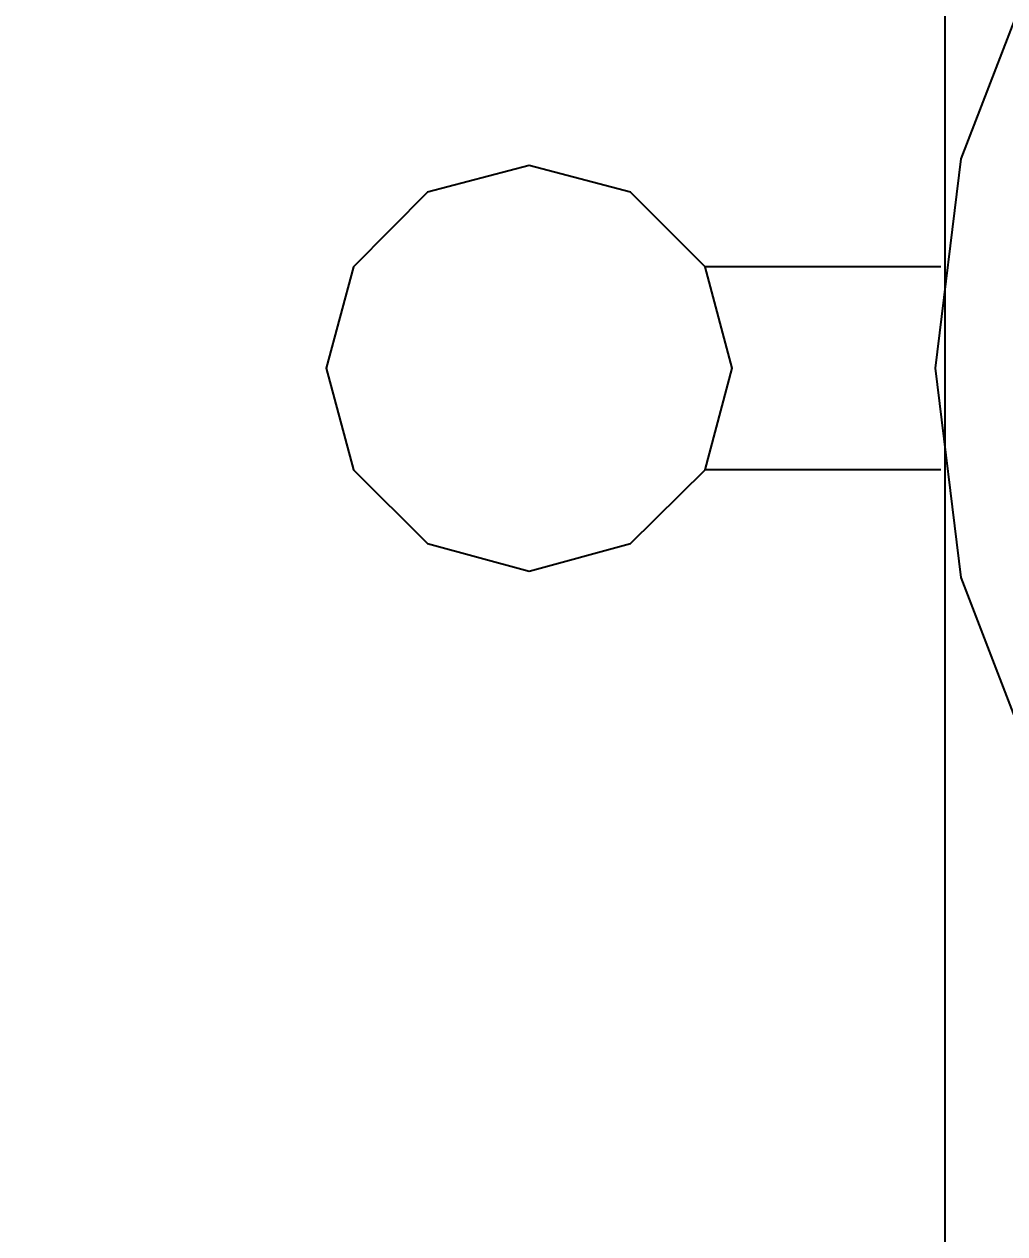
# Model space of a CAD drawing. Header units: millimetres. Extents: x -1932176 to 78768, y -1967 to 1266654.
# Drawn here: x -250867 to -250821.8, y 460601.9 to 460657.7 of the extents above; entities that cross this region are included whole.
import ezdxf

# ---------------------------------------------------------------- set-up
doc = ezdxf.new("R2010")
doc.units = ezdxf.units.MM
doc.styles.get("Standard").update_dxf_attribs({"font": 'arial.ttf'})
doc.dimstyles.new('ISO-25', dxfattribs={"dimtxt": 150, "dimasz": 2.5, "dimexe": 1.25, "dimexo": 0.625, "dimtad": 1, "dimtxsty": 'Standard', "dimcen": 2.5, "dimadec": 0, "dimazin": 0, "dimtfac": 1, "dimtmove": 0, "dimatfit": 3, "dimfxl": 1, "dimarcsym": 0})

# ---------------------------------------------------------------- blocks, each defined once
blk = doc.blocks.new('LLAVE-10')
at = {"color": 253, "lineweight": 13}
for points in [[(-0.077307, 0.006724), (-0.082903, 0.007895), (-0.087989, 0.010491), (-0.092245, 0.0143), (-0.095373, 0.019087), (-0.09716, 0.024535), (-0.097458, 0.030238), (-0.117631, 0.030238), (-0.117631, 0.0336), (-0.120142, 0.040111), (-0.120993, 0.047048), (-0.120142, 0.053985), (-0.117631, 0.060497), (-0.097458, 0.060497), (-0.102225, 0.062986), (-0.107545, 0.063859), (-0.112864, 0.062986), (-0.117631, 0.060497)], [(-0.120802, 0.05041), (-0.128611, 0.05041)], [(-0.120802, 0.043686), (-0.128611, 0.043686)]]:
    blk.add_lwpolyline(points, dxfattribs=at)
blk.add_lwpolyline([(-0.128611, 0.05041), (-0.127717, 0.047048), (-0.128611, 0.043686), (-0.131079, 0.041218), (-0.134441, 0.040324), (-0.137804, 0.041218), (-0.140251, 0.043686), (-0.141166, 0.047048), (-0.140251, 0.05041), (-0.137804, 0.052857), (-0.134441, 0.053772), (-0.131079, 0.052857)], close=True, dxfattribs=at)
blk = doc.blocks.new('*D584')
at = {"color": 0, "lineweight": -2, "ltscale": 30, "transparency": 16777216}
for p, q in [((-251049.384, 460809.851), (-250819.296, 460809.851)), ((-250820.546, 460807.351), (-250820.546, 459312.351)), ((-251049.384, 459309.851), (-250819.296, 459309.851))]:
    blk.add_line(p, q, dxfattribs=at)
at = {"color": 0, "ltscale": 30, "transparency": 16777216}
for points in [[(-250820.963, 460807.351), (-250820.129, 460807.351), (-250820.546, 460809.851)], [(-250820.963, 459312.351), (-250820.129, 459312.351), (-250820.546, 459309.851)]]:
    blk.add_solid(points, dxfattribs=at)
at = {"layer": 'Defpoints', "color": 0, "ltscale": 30, "transparency": 16777216}
for p in [(-251050.009, 460809.851), (-251050.009, 459309.851), (-250820.546, 459309.851)]:
    blk.add_point(p, dxfattribs=at)
at = {"color": 0, "ltscale": 30, "transparency": 16777216, "insert": (-250872.228, 460059.851), "char_height": 100, "attachment_point": 5, "rotation": 90}
blk.add_mtext('1500', dxfattribs=at)

msp = doc.modelspace()

# ---------------------------------------------------------------- linework, layer by layer
at = {"ltscale": 30}
msp.add_line((-250824.52761, 461261.66462), (-250824.52761, 458890.13203), dxfattribs=at)
for points in [[(-250764.17801, 460697.92942), (-250771.96735, 460696.30048), (-250779.04586, 460692.68717), (-250784.96931, 460687.38569), (-250789.32304, 460680.72181), (-250791.81089, 460673.1398), (-250792.22553, 460665.20238), (-250820.30267, 460665.20238), (-250820.30267, 460660.52286), (-250823.7975, 460651.45999), (-250824.98219, 460641.80477), (-250823.7975, 460632.14955), (-250820.30267, 460623.08668), (-250792.22553, 460623.08668), (-250798.85979, 460619.62146), (-250806.2641, 460618.40715), (-250813.66841, 460619.62146), (-250820.30267, 460623.08668)], [(-250764.17801, 460697.92942), (-250771.96735, 460696.30048), (-250779.04586, 460692.68717), (-250784.96931, 460687.38569), (-250789.32304, 460680.72181), (-250791.81089, 460673.1398), (-250792.22553, 460665.20238), (-250820.30267, 460665.20238), (-250820.30267, 460660.52286), (-250823.7975, 460651.45999), (-250824.98219, 460641.80477), (-250823.7975, 460632.14955), (-250820.30267, 460623.08668), (-250792.22553, 460623.08668), (-250798.85979, 460619.62146), (-250806.2641, 460618.40715), (-250813.66841, 460619.62146), (-250820.30267, 460623.08668)], [(-250764.17801, 460697.92942), (-250771.96735, 460696.30048), (-250779.04586, 460692.68717), (-250784.96931, 460687.38569), (-250789.32304, 460680.72181), (-250791.81089, 460673.1398), (-250792.22553, 460665.20238), (-250820.30267, 460665.20238), (-250820.30267, 460660.52286), (-250823.7975, 460651.45999), (-250824.98219, 460641.80477), (-250823.7975, 460632.14955), (-250820.30267, 460623.08668), (-250792.22553, 460623.08668), (-250798.85979, 460619.62146), (-250806.2641, 460618.40715), (-250813.66841, 460619.62146), (-250820.30267, 460623.08668)], [(-250764.17801, 460697.92942), (-250771.96735, 460696.30048), (-250779.04586, 460692.68717), (-250784.96931, 460687.38569), (-250789.32304, 460680.72181), (-250791.81089, 460673.1398), (-250792.22553, 460665.20238), (-250820.30267, 460665.20238), (-250820.30267, 460660.52286), (-250823.7975, 460651.45999), (-250824.98219, 460641.80477), (-250823.7975, 460632.14955), (-250820.30267, 460623.08668), (-250792.22553, 460623.08668), (-250798.85979, 460619.62146), (-250806.2641, 460618.40715), (-250813.66841, 460619.62146), (-250820.30267, 460623.08668)], [(-250764.17801, 460697.92942), (-250771.96735, 460696.30048), (-250779.04586, 460692.68717), (-250784.96931, 460687.38569), (-250789.32304, 460680.72181), (-250791.81089, 460673.1398), (-250792.22553, 460665.20238), (-250820.30267, 460665.20238), (-250820.30267, 460660.52286), (-250823.7975, 460651.45999), (-250824.98219, 460641.80477), (-250823.7975, 460632.14955), (-250820.30267, 460623.08668), (-250792.22553, 460623.08668), (-250798.85979, 460619.62146), (-250806.2641, 460618.40715), (-250813.66841, 460619.62146), (-250820.30267, 460623.08668)], [(-250764.17801, 460697.92942), (-250771.96735, 460696.30048), (-250779.04586, 460692.68717), (-250784.96931, 460687.38569), (-250789.32304, 460680.72181), (-250791.81089, 460673.1398), (-250792.22553, 460665.20238), (-250820.30267, 460665.20238), (-250820.30267, 460660.52286), (-250823.7975, 460651.45999), (-250824.98219, 460641.80477), (-250823.7975, 460632.14955), (-250820.30267, 460623.08668), (-250792.22553, 460623.08668), (-250798.85979, 460619.62146), (-250806.2641, 460618.40715), (-250813.66841, 460619.62146), (-250820.30267, 460623.08668)], [(-250764.17801, 460697.92942), (-250771.96735, 460696.30048), (-250779.04586, 460692.68717), (-250784.96931, 460687.38569), (-250789.32304, 460680.72181), (-250791.81089, 460673.1398), (-250792.22553, 460665.20238), (-250820.30267, 460665.20238), (-250820.30267, 460660.52286), (-250823.7975, 460651.45999), (-250824.98219, 460641.80477), (-250823.7975, 460632.14955), (-250820.30267, 460623.08668), (-250792.22553, 460623.08668), (-250798.85979, 460619.62146), (-250806.2641, 460618.40715), (-250813.66841, 460619.62146), (-250820.30267, 460623.08668)], [(-250764.17801, 460697.92942), (-250771.96735, 460696.30048), (-250779.04586, 460692.68717), (-250784.96931, 460687.38569), (-250789.32304, 460680.72181), (-250791.81089, 460673.1398), (-250792.22553, 460665.20238), (-250820.30267, 460665.20238), (-250820.30267, 460660.52286), (-250823.7975, 460651.45999), (-250824.98219, 460641.80477), (-250823.7975, 460632.14955), (-250820.30267, 460623.08668), (-250792.22553, 460623.08668), (-250798.85979, 460619.62146), (-250806.2641, 460618.40715), (-250813.66841, 460619.62146), (-250820.30267, 460623.08668)], [(-250764.17801, 460697.92942), (-250771.96735, 460696.30048), (-250779.04586, 460692.68717), (-250784.96931, 460687.38569), (-250789.32304, 460680.72181), (-250791.81089, 460673.1398), (-250792.22553, 460665.20238), (-250820.30267, 460665.20238), (-250820.30267, 460660.52286), (-250823.7975, 460651.45999), (-250824.98219, 460641.80477), (-250823.7975, 460632.14955), (-250820.30267, 460623.08668), (-250792.22553, 460623.08668), (-250798.85979, 460619.62146), (-250806.2641, 460618.40715), (-250813.66841, 460619.62146), (-250820.30267, 460623.08668)], [(-250764.17801, 460697.92942), (-250771.96735, 460696.30048), (-250779.04586, 460692.68717), (-250784.96931, 460687.38569), (-250789.32304, 460680.72181), (-250791.81089, 460673.1398), (-250792.22553, 460665.20238), (-250820.30267, 460665.20238), (-250820.30267, 460660.52286), (-250823.7975, 460651.45999), (-250824.98219, 460641.80477), (-250823.7975, 460632.14955), (-250820.30267, 460623.08668), (-250792.22553, 460623.08668), (-250798.85979, 460619.62146), (-250806.2641, 460618.40715), (-250813.66841, 460619.62146), (-250820.30267, 460623.08668)], [(-250764.17801, 460697.92942), (-250771.96735, 460696.30048), (-250779.04586, 460692.68717), (-250784.96931, 460687.38569), (-250789.32304, 460680.72181), (-250791.81089, 460673.1398), (-250792.22553, 460665.20238), (-250820.30267, 460665.20238), (-250820.30267, 460660.52286), (-250823.7975, 460651.45999), (-250824.98219, 460641.80477), (-250823.7975, 460632.14955), (-250820.30267, 460623.08668), (-250792.22553, 460623.08668), (-250798.85979, 460619.62146), (-250806.2641, 460618.40715), (-250813.66841, 460619.62146), (-250820.30267, 460623.08668)], [(-250764.17801, 460697.92942), (-250771.96735, 460696.30048), (-250779.04586, 460692.68717), (-250784.96931, 460687.38569), (-250789.32304, 460680.72181), (-250791.81089, 460673.1398), (-250792.22553, 460665.20238), (-250820.30267, 460665.20238), (-250820.30267, 460660.52286), (-250823.7975, 460651.45999), (-250824.98219, 460641.80477), (-250823.7975, 460632.14955), (-250820.30267, 460623.08668), (-250792.22553, 460623.08668), (-250798.85979, 460619.62146), (-250806.2641, 460618.40715), (-250813.66841, 460619.62146), (-250820.30267, 460623.08668)], [(-250764.17801, 460697.92942), (-250771.96735, 460696.30048), (-250779.04586, 460692.68717), (-250784.96931, 460687.38569), (-250789.32304, 460680.72181), (-250791.81089, 460673.1398), (-250792.22553, 460665.20238), (-250820.30267, 460665.20238), (-250820.30267, 460660.52286), (-250823.7975, 460651.45999), (-250824.98219, 460641.80477), (-250823.7975, 460632.14955), (-250820.30267, 460623.08668), (-250792.22553, 460623.08668), (-250798.85979, 460619.62146), (-250806.2641, 460618.40715), (-250813.66841, 460619.62146), (-250820.30267, 460623.08668)], [(-250764.17801, 460697.92942), (-250771.96735, 460696.30048), (-250779.04586, 460692.68717), (-250784.96931, 460687.38569), (-250789.32304, 460680.72181), (-250791.81089, 460673.1398), (-250792.22553, 460665.20238), (-250820.30267, 460665.20238), (-250820.30267, 460660.52286), (-250823.7975, 460651.45999), (-250824.98219, 460641.80477), (-250823.7975, 460632.14955), (-250820.30267, 460623.08668), (-250792.22553, 460623.08668), (-250798.85979, 460619.62146), (-250806.2641, 460618.40715), (-250813.66841, 460619.62146), (-250820.30267, 460623.08668)], [(-250764.17801, 460697.92942), (-250771.96735, 460696.30048), (-250779.04586, 460692.68717), (-250784.96931, 460687.38569), (-250789.32304, 460680.72181), (-250791.81089, 460673.1398), (-250792.22553, 460665.20238), (-250820.30267, 460665.20238), (-250820.30267, 460660.52286), (-250823.7975, 460651.45999), (-250824.98219, 460641.80477), (-250823.7975, 460632.14955), (-250820.30267, 460623.08668), (-250792.22553, 460623.08668), (-250798.85979, 460619.62146), (-250806.2641, 460618.40715), (-250813.66841, 460619.62146), (-250820.30267, 460623.08668)], [(-250764.17801, 460697.92942), (-250771.96735, 460696.30048), (-250779.04586, 460692.68717), (-250784.96931, 460687.38569), (-250789.32304, 460680.72181), (-250791.81089, 460673.1398), (-250792.22553, 460665.20238), (-250820.30267, 460665.20238), (-250820.30267, 460660.52286), (-250823.7975, 460651.45999), (-250824.98219, 460641.80477), (-250823.7975, 460632.14955), (-250820.30267, 460623.08668), (-250792.22553, 460623.08668), (-250798.85979, 460619.62146), (-250806.2641, 460618.40715), (-250813.66841, 460619.62146), (-250820.30267, 460623.08668)], [(-250764.17801, 460697.92942), (-250771.96735, 460696.30048), (-250779.04586, 460692.68717), (-250784.96931, 460687.38569), (-250789.32304, 460680.72181), (-250791.81089, 460673.1398), (-250792.22553, 460665.20238), (-250820.30267, 460665.20238), (-250820.30267, 460660.52286), (-250823.7975, 460651.45999), (-250824.98219, 460641.80477), (-250823.7975, 460632.14955), (-250820.30267, 460623.08668), (-250792.22553, 460623.08668), (-250798.85979, 460619.62146), (-250806.2641, 460618.40715), (-250813.66841, 460619.62146), (-250820.30267, 460623.08668)], [(-250764.17801, 460697.92942), (-250771.96735, 460696.30048), (-250779.04586, 460692.68717), (-250784.96931, 460687.38569), (-250789.32304, 460680.72181), (-250791.81089, 460673.1398), (-250792.22553, 460665.20238), (-250820.30267, 460665.20238), (-250820.30267, 460660.52286), (-250823.7975, 460651.45999), (-250824.98219, 460641.80477), (-250823.7975, 460632.14955), (-250820.30267, 460623.08668), (-250792.22553, 460623.08668), (-250798.85979, 460619.62146), (-250806.2641, 460618.40715), (-250813.66841, 460619.62146), (-250820.30267, 460623.08668)], [(-250764.17801, 460697.92942), (-250771.96735, 460696.30048), (-250779.04586, 460692.68717), (-250784.96931, 460687.38569), (-250789.32304, 460680.72181), (-250791.81089, 460673.1398), (-250792.22553, 460665.20238), (-250820.30267, 460665.20238), (-250820.30267, 460660.52286), (-250823.7975, 460651.45999), (-250824.98219, 460641.80477), (-250823.7975, 460632.14955), (-250820.30267, 460623.08668), (-250792.22553, 460623.08668), (-250798.85979, 460619.62146), (-250806.2641, 460618.40715), (-250813.66841, 460619.62146), (-250820.30267, 460623.08668)], [(-250764.17801, 460697.92942), (-250771.96735, 460696.30048), (-250779.04586, 460692.68717), (-250784.96931, 460687.38569), (-250789.32304, 460680.72181), (-250791.81089, 460673.1398), (-250792.22553, 460665.20238), (-250820.30267, 460665.20238), (-250820.30267, 460660.52286), (-250823.7975, 460651.45999), (-250824.98219, 460641.80477), (-250823.7975, 460632.14955), (-250820.30267, 460623.08668), (-250792.22553, 460623.08668), (-250798.85979, 460619.62146), (-250806.2641, 460618.40715), (-250813.66841, 460619.62146), (-250820.30267, 460623.08668)], [(-250764.17801, 460697.92942), (-250771.96735, 460696.30048), (-250779.04586, 460692.68717), (-250784.96931, 460687.38569), (-250789.32304, 460680.72181), (-250791.81089, 460673.1398), (-250792.22553, 460665.20238), (-250820.30267, 460665.20238), (-250820.30267, 460660.52286), (-250823.7975, 460651.45999), (-250824.98219, 460641.80477), (-250823.7975, 460632.14955), (-250820.30267, 460623.08668), (-250792.22553, 460623.08668), (-250798.85979, 460619.62146), (-250806.2641, 460618.40715), (-250813.66841, 460619.62146), (-250820.30267, 460623.08668)], [(-250764.17801, 460697.92942), (-250771.96735, 460696.30048), (-250779.04586, 460692.68717), (-250784.96931, 460687.38569), (-250789.32304, 460680.72181), (-250791.81089, 460673.1398), (-250792.22553, 460665.20238), (-250820.30267, 460665.20238), (-250820.30267, 460660.52286), (-250823.7975, 460651.45999), (-250824.98219, 460641.80477), (-250823.7975, 460632.14955), (-250820.30267, 460623.08668), (-250792.22553, 460623.08668), (-250798.85979, 460619.62146), (-250806.2641, 460618.40715), (-250813.66841, 460619.62146), (-250820.30267, 460623.08668)], [(-250764.17801, 460697.92942), (-250771.96735, 460696.30048), (-250779.04586, 460692.68717), (-250784.96931, 460687.38569), (-250789.32304, 460680.72181), (-250791.81089, 460673.1398), (-250792.22553, 460665.20238), (-250820.30267, 460665.20238), (-250820.30267, 460660.52286), (-250823.7975, 460651.45999), (-250824.98219, 460641.80477), (-250823.7975, 460632.14955), (-250820.30267, 460623.08668), (-250792.22553, 460623.08668), (-250798.85979, 460619.62146), (-250806.2641, 460618.40715), (-250813.66841, 460619.62146), (-250820.30267, 460623.08668)], [(-250764.17801, 460697.92942), (-250771.96735, 460696.30048), (-250779.04586, 460692.68717), (-250784.96931, 460687.38569), (-250789.32304, 460680.72181), (-250791.81089, 460673.1398), (-250792.22553, 460665.20238), (-250820.30267, 460665.20238), (-250820.30267, 460660.52286), (-250823.7975, 460651.45999), (-250824.98219, 460641.80477), (-250823.7975, 460632.14955), (-250820.30267, 460623.08668), (-250792.22553, 460623.08668), (-250798.85979, 460619.62146), (-250806.2641, 460618.40715), (-250813.66841, 460619.62146), (-250820.30267, 460623.08668)], [(-250764.17801, 460697.92942), (-250771.96735, 460696.30048), (-250779.04586, 460692.68717), (-250784.96931, 460687.38569), (-250789.32304, 460680.72181), (-250791.81089, 460673.1398), (-250792.22553, 460665.20238), (-250820.30267, 460665.20238), (-250820.30267, 460660.52286), (-250823.7975, 460651.45999), (-250824.98219, 460641.80477), (-250823.7975, 460632.14955), (-250820.30267, 460623.08668), (-250792.22553, 460623.08668), (-250798.85979, 460619.62146), (-250806.2641, 460618.40715), (-250813.66841, 460619.62146), (-250820.30267, 460623.08668)], [(-250764.17801, 460697.92942), (-250771.96735, 460696.30048), (-250779.04586, 460692.68717), (-250784.96931, 460687.38569), (-250789.32304, 460680.72181), (-250791.81089, 460673.1398), (-250792.22553, 460665.20238), (-250820.30267, 460665.20238), (-250820.30267, 460660.52286), (-250823.7975, 460651.45999), (-250824.98219, 460641.80477), (-250823.7975, 460632.14955), (-250820.30267, 460623.08668), (-250792.22553, 460623.08668), (-250798.85979, 460619.62146), (-250806.2641, 460618.40715), (-250813.66841, 460619.62146), (-250820.30267, 460623.08668)], [(-250764.17801, 460697.92942), (-250771.96735, 460696.30048), (-250779.04586, 460692.68717), (-250784.96931, 460687.38569), (-250789.32304, 460680.72181), (-250791.81089, 460673.1398), (-250792.22553, 460665.20238), (-250820.30267, 460665.20238), (-250820.30267, 460660.52286), (-250823.7975, 460651.45999), (-250824.98219, 460641.80477), (-250823.7975, 460632.14955), (-250820.30267, 460623.08668), (-250792.22553, 460623.08668), (-250798.85979, 460619.62146), (-250806.2641, 460618.40715), (-250813.66841, 460619.62146), (-250820.30267, 460623.08668)], [(-250764.17801, 460697.92942), (-250771.96735, 460696.30048), (-250779.04586, 460692.68717), (-250784.96931, 460687.38569), (-250789.32304, 460680.72181), (-250791.81089, 460673.1398), (-250792.22553, 460665.20238), (-250820.30267, 460665.20238), (-250820.30267, 460660.52286), (-250823.7975, 460651.45999), (-250824.98219, 460641.80477), (-250823.7975, 460632.14955), (-250820.30267, 460623.08668), (-250792.22553, 460623.08668), (-250798.85979, 460619.62146), (-250806.2641, 460618.40715), (-250813.66841, 460619.62146), (-250820.30267, 460623.08668)], [(-250764.17801, 460697.92942), (-250771.96735, 460696.30048), (-250779.04586, 460692.68717), (-250784.96931, 460687.38569), (-250789.32304, 460680.72181), (-250791.81089, 460673.1398), (-250792.22553, 460665.20238), (-250820.30267, 460665.20238), (-250820.30267, 460660.52286), (-250823.7975, 460651.45999), (-250824.98219, 460641.80477), (-250823.7975, 460632.14955), (-250820.30267, 460623.08668), (-250792.22553, 460623.08668), (-250798.85979, 460619.62146), (-250806.2641, 460618.40715), (-250813.66841, 460619.62146), (-250820.30267, 460623.08668)], [(-250764.17801, 460697.92942), (-250771.96735, 460696.30048), (-250779.04586, 460692.68717), (-250784.96931, 460687.38569), (-250789.32304, 460680.72181), (-250791.81089, 460673.1398), (-250792.22553, 460665.20238), (-250820.30267, 460665.20238), (-250820.30267, 460660.52286), (-250823.7975, 460651.45999), (-250824.98219, 460641.80477), (-250823.7975, 460632.14955), (-250820.30267, 460623.08668), (-250792.22553, 460623.08668), (-250798.85979, 460619.62146), (-250806.2641, 460618.40715), (-250813.66841, 460619.62146), (-250820.30267, 460623.08668)], [(-250764.17801, 460697.92942), (-250771.96735, 460696.30048), (-250779.04586, 460692.68717), (-250784.96931, 460687.38569), (-250789.32304, 460680.72181), (-250791.81089, 460673.1398), (-250792.22553, 460665.20238), (-250820.30267, 460665.20238), (-250820.30267, 460660.52286), (-250823.7975, 460651.45999), (-250824.98219, 460641.80477), (-250823.7975, 460632.14955), (-250820.30267, 460623.08668), (-250792.22553, 460623.08668), (-250798.85979, 460619.62146), (-250806.2641, 460618.40715), (-250813.66841, 460619.62146), (-250820.30267, 460623.08668)], [(-250764.17801, 460697.92942), (-250771.96735, 460696.30048), (-250779.04586, 460692.68717), (-250784.96931, 460687.38569), (-250789.32304, 460680.72181), (-250791.81089, 460673.1398), (-250792.22553, 460665.20238), (-250820.30267, 460665.20238), (-250820.30267, 460660.52286), (-250823.7975, 460651.45999), (-250824.98219, 460641.80477), (-250823.7975, 460632.14955), (-250820.30267, 460623.08668), (-250792.22553, 460623.08668), (-250798.85979, 460619.62146), (-250806.2641, 460618.40715), (-250813.66841, 460619.62146), (-250820.30267, 460623.08668)], [(-250764.17801, 460697.92942), (-250771.96735, 460696.30048), (-250779.04586, 460692.68717), (-250784.96931, 460687.38569), (-250789.32304, 460680.72181), (-250791.81089, 460673.1398), (-250792.22553, 460665.20238), (-250820.30267, 460665.20238), (-250820.30267, 460660.52286), (-250823.7975, 460651.45999), (-250824.98219, 460641.80477), (-250823.7975, 460632.14955), (-250820.30267, 460623.08668), (-250792.22553, 460623.08668), (-250798.85979, 460619.62146), (-250806.2641, 460618.40715), (-250813.66841, 460619.62146), (-250820.30267, 460623.08668)], [(-250764.17801, 460697.92942), (-250771.96735, 460696.30048), (-250779.04586, 460692.68717), (-250784.96931, 460687.38569), (-250789.32304, 460680.72181), (-250791.81089, 460673.1398), (-250792.22553, 460665.20238), (-250820.30267, 460665.20238), (-250820.30267, 460660.52286), (-250823.7975, 460651.45999), (-250824.98219, 460641.80477), (-250823.7975, 460632.14955), (-250820.30267, 460623.08668), (-250792.22553, 460623.08668), (-250798.85979, 460619.62146), (-250806.2641, 460618.40715), (-250813.66841, 460619.62146), (-250820.30267, 460623.08668)], [(-250764.17801, 460697.92942), (-250771.96735, 460696.30048), (-250779.04586, 460692.68717), (-250784.96931, 460687.38569), (-250789.32304, 460680.72181), (-250791.81089, 460673.1398), (-250792.22553, 460665.20238), (-250820.30267, 460665.20238), (-250820.30267, 460660.52286), (-250823.7975, 460651.45999), (-250824.98219, 460641.80477), (-250823.7975, 460632.14955), (-250820.30267, 460623.08668), (-250792.22553, 460623.08668), (-250798.85979, 460619.62146), (-250806.2641, 460618.40715), (-250813.66841, 460619.62146), (-250820.30267, 460623.08668)], [(-250764.17801, 460697.92942), (-250771.96735, 460696.30048), (-250779.04586, 460692.68717), (-250784.96931, 460687.38569), (-250789.32304, 460680.72181), (-250791.81089, 460673.1398), (-250792.22553, 460665.20238), (-250820.30267, 460665.20238), (-250820.30267, 460660.52286), (-250823.7975, 460651.45999), (-250824.98219, 460641.80477), (-250823.7975, 460632.14955), (-250820.30267, 460623.08668), (-250792.22553, 460623.08668), (-250798.85979, 460619.62146), (-250806.2641, 460618.40715), (-250813.66841, 460619.62146), (-250820.30267, 460623.08668)], [(-250764.17801, 460697.92942), (-250771.96735, 460696.30048), (-250779.04586, 460692.68717), (-250784.96931, 460687.38569), (-250789.32304, 460680.72181), (-250791.81089, 460673.1398), (-250792.22553, 460665.20238), (-250820.30267, 460665.20238), (-250820.30267, 460660.52286), (-250823.7975, 460651.45999), (-250824.98219, 460641.80477), (-250823.7975, 460632.14955), (-250820.30267, 460623.08668), (-250792.22553, 460623.08668), (-250798.85979, 460619.62146), (-250806.2641, 460618.40715), (-250813.66841, 460619.62146), (-250820.30267, 460623.08668)], [(-250764.17801, 460697.92942), (-250771.96735, 460696.30048), (-250779.04586, 460692.68717), (-250784.96931, 460687.38569), (-250789.32304, 460680.72181), (-250791.81089, 460673.1398), (-250792.22553, 460665.20238), (-250820.30267, 460665.20238), (-250820.30267, 460660.52286), (-250823.7975, 460651.45999), (-250824.98219, 460641.80477), (-250823.7975, 460632.14955), (-250820.30267, 460623.08668), (-250792.22553, 460623.08668), (-250798.85979, 460619.62146), (-250806.2641, 460618.40715), (-250813.66841, 460619.62146), (-250820.30267, 460623.08668)], [(-250764.17801, 460697.92942), (-250771.96735, 460696.30048), (-250779.04586, 460692.68717), (-250784.96931, 460687.38569), (-250789.32304, 460680.72181), (-250791.81089, 460673.1398), (-250792.22553, 460665.20238), (-250820.30267, 460665.20238), (-250820.30267, 460660.52286), (-250823.7975, 460651.45999), (-250824.98219, 460641.80477), (-250823.7975, 460632.14955), (-250820.30267, 460623.08668), (-250792.22553, 460623.08668), (-250798.85979, 460619.62146), (-250806.2641, 460618.40715), (-250813.66841, 460619.62146), (-250820.30267, 460623.08668)], [(-250764.17801, 460697.92942), (-250771.96735, 460696.30048), (-250779.04586, 460692.68717), (-250784.96931, 460687.38569), (-250789.32304, 460680.72181), (-250791.81089, 460673.1398), (-250792.22553, 460665.20238), (-250820.30267, 460665.20238), (-250820.30267, 460660.52286), (-250823.7975, 460651.45999), (-250824.98219, 460641.80477), (-250823.7975, 460632.14955), (-250820.30267, 460623.08668), (-250792.22553, 460623.08668), (-250798.85979, 460619.62146), (-250806.2641, 460618.40715), (-250813.66841, 460619.62146), (-250820.30267, 460623.08668)], [(-250764.17801, 460697.92942), (-250771.96735, 460696.30048), (-250779.04586, 460692.68717), (-250784.96931, 460687.38569), (-250789.32304, 460680.72181), (-250791.81089, 460673.1398), (-250792.22553, 460665.20238), (-250820.30267, 460665.20238), (-250820.30267, 460660.52286), (-250823.7975, 460651.45999), (-250824.98219, 460641.80477), (-250823.7975, 460632.14955), (-250820.30267, 460623.08668), (-250792.22553, 460623.08668), (-250798.85979, 460619.62146), (-250806.2641, 460618.40715), (-250813.66841, 460619.62146), (-250820.30267, 460623.08668)], [(-250764.17801, 460697.92942), (-250771.96735, 460696.30048), (-250779.04586, 460692.68717), (-250784.96931, 460687.38569), (-250789.32304, 460680.72181), (-250791.81089, 460673.1398), (-250792.22553, 460665.20238), (-250820.30267, 460665.20238), (-250820.30267, 460660.52286), (-250823.7975, 460651.45999), (-250824.98219, 460641.80477), (-250823.7975, 460632.14955), (-250820.30267, 460623.08668), (-250792.22553, 460623.08668), (-250798.85979, 460619.62146), (-250806.2641, 460618.40715), (-250813.66841, 460619.62146), (-250820.30267, 460623.08668)], [(-250824.71564, 460646.48429), (-250835.58516, 460646.48429)], [(-250824.71564, 460646.48429), (-250835.58516, 460646.48429)], [(-250824.71564, 460646.48429), (-250835.58516, 460646.48429)], [(-250824.71564, 460646.48429), (-250835.58516, 460646.48429)], [(-250824.71564, 460646.48429), (-250835.58516, 460646.48429)], [(-250824.71564, 460646.48429), (-250835.58516, 460646.48429)], [(-250824.71564, 460646.48429), (-250835.58516, 460646.48429)], [(-250824.71564, 460646.48429), (-250835.58516, 460646.48429)], [(-250824.71564, 460646.48429), (-250835.58516, 460646.48429)], [(-250824.71564, 460646.48429), (-250835.58516, 460646.48429)], [(-250824.71564, 460646.48429), (-250835.58516, 460646.48429)], [(-250824.71564, 460646.48429), (-250835.58516, 460646.48429)], [(-250824.71564, 460646.48429), (-250835.58516, 460646.48429)], [(-250824.71564, 460646.48429), (-250835.58516, 460646.48429)], [(-250824.71564, 460646.48429), (-250835.58516, 460646.48429)], [(-250824.71564, 460646.48429), (-250835.58516, 460646.48429)], [(-250824.71564, 460646.48429), (-250835.58516, 460646.48429)], [(-250824.71564, 460646.48429), (-250835.58516, 460646.48429)], [(-250824.71564, 460646.48429), (-250835.58516, 460646.48429)], [(-250824.71564, 460646.48429), (-250835.58516, 460646.48429)], [(-250824.71564, 460646.48429), (-250835.58516, 460646.48429)], [(-250824.71564, 460646.48429), (-250835.58516, 460646.48429)], [(-250824.71564, 460646.48429), (-250835.58516, 460646.48429)], [(-250824.71564, 460646.48429), (-250835.58516, 460646.48429)], [(-250824.71564, 460646.48429), (-250835.58516, 460646.48429)], [(-250824.71564, 460646.48429), (-250835.58516, 460646.48429)], [(-250824.71564, 460646.48429), (-250835.58516, 460646.48429)], [(-250824.71564, 460646.48429), (-250835.58516, 460646.48429)], [(-250824.71564, 460646.48429), (-250835.58516, 460646.48429)], [(-250824.71564, 460646.48429), (-250835.58516, 460646.48429)], [(-250824.71564, 460646.48429), (-250835.58516, 460646.48429)], [(-250824.71564, 460646.48429), (-250835.58516, 460646.48429)], [(-250824.71564, 460646.48429), (-250835.58516, 460646.48429)], [(-250824.71564, 460646.48429), (-250835.58516, 460646.48429)], [(-250824.71564, 460646.48429), (-250835.58516, 460646.48429)], [(-250824.71564, 460646.48429), (-250835.58516, 460646.48429)], [(-250824.71564, 460646.48429), (-250835.58516, 460646.48429)], [(-250824.71564, 460646.48429), (-250835.58516, 460646.48429)], [(-250824.71564, 460646.48429), (-250835.58516, 460646.48429)], [(-250824.71564, 460646.48429), (-250835.58516, 460646.48429)], [(-250824.71564, 460646.48429), (-250835.58516, 460646.48429)], [(-250824.71564, 460646.48429), (-250835.58516, 460646.48429)], [(-250824.71564, 460637.12524), (-250835.58516, 460637.12524)], [(-250824.71564, 460637.12524), (-250835.58516, 460637.12524)], [(-250824.71564, 460637.12524), (-250835.58516, 460637.12524)], [(-250824.71564, 460637.12524), (-250835.58516, 460637.12524)], [(-250824.71564, 460637.12524), (-250835.58516, 460637.12524)], [(-250824.71564, 460637.12524), (-250835.58516, 460637.12524)], [(-250824.71564, 460637.12524), (-250835.58516, 460637.12524)], [(-250824.71564, 460637.12524), (-250835.58516, 460637.12524)], [(-250824.71564, 460637.12524), (-250835.58516, 460637.12524)], [(-250824.71564, 460637.12524), (-250835.58516, 460637.12524)], [(-250824.71564, 460637.12524), (-250835.58516, 460637.12524)], [(-250824.71564, 460637.12524), (-250835.58516, 460637.12524)], [(-250824.71564, 460637.12524), (-250835.58516, 460637.12524)], [(-250824.71564, 460637.12524), (-250835.58516, 460637.12524)], [(-250824.71564, 460637.12524), (-250835.58516, 460637.12524)], [(-250824.71564, 460637.12524), (-250835.58516, 460637.12524)], [(-250824.71564, 460637.12524), (-250835.58516, 460637.12524)], [(-250824.71564, 460637.12524), (-250835.58516, 460637.12524)], [(-250824.71564, 460637.12524), (-250835.58516, 460637.12524)], [(-250824.71564, 460637.12524), (-250835.58516, 460637.12524)], [(-250824.71564, 460637.12524), (-250835.58516, 460637.12524)], [(-250824.71564, 460637.12524), (-250835.58516, 460637.12524)], [(-250824.71564, 460637.12524), (-250835.58516, 460637.12524)], [(-250824.71564, 460637.12524), (-250835.58516, 460637.12524)], [(-250824.71564, 460637.12524), (-250835.58516, 460637.12524)], [(-250824.71564, 460637.12524), (-250835.58516, 460637.12524)], [(-250824.71564, 460637.12524), (-250835.58516, 460637.12524)], [(-250824.71564, 460637.12524), (-250835.58516, 460637.12524)], [(-250824.71564, 460637.12524), (-250835.58516, 460637.12524)], [(-250824.71564, 460637.12524), (-250835.58516, 460637.12524)], [(-250824.71564, 460637.12524), (-250835.58516, 460637.12524)], [(-250824.71564, 460637.12524), (-250835.58516, 460637.12524)], [(-250824.71564, 460637.12524), (-250835.58516, 460637.12524)], [(-250824.71564, 460637.12524), (-250835.58516, 460637.12524)], [(-250824.71564, 460637.12524), (-250835.58516, 460637.12524)], [(-250824.71564, 460637.12524), (-250835.58516, 460637.12524)], [(-250824.71564, 460637.12524), (-250835.58516, 460637.12524)], [(-250824.71564, 460637.12524), (-250835.58516, 460637.12524)], [(-250824.71564, 460637.12524), (-250835.58516, 460637.12524)], [(-250824.71564, 460637.12524), (-250835.58516, 460637.12524)], [(-250824.71564, 460637.12524), (-250835.58516, 460637.12524)], [(-250824.71564, 460637.12524), (-250835.58516, 460637.12524)]]:
    msp.add_lwpolyline(points)
msp.add_lwpolyline([(-250835.58516, 460637.12524), (-250834.34124, 460641.80477), (-250835.58516, 460646.48429), (-250839.02076, 460649.91989), (-250843.70028, 460651.16381), (-250848.37981, 460649.91989), (-250851.78579, 460646.48429), (-250853.05933, 460641.80477), (-250851.78579, 460637.12524), (-250848.37981, 460633.71926), (-250843.70028, 460632.44572), (-250839.02076, 460633.71926)], close=True)
msp.add_lwpolyline([(-250835.58516, 460637.12524), (-250834.34124, 460641.80477), (-250835.58516, 460646.48429), (-250839.02076, 460649.91989), (-250843.70028, 460651.16381), (-250848.37981, 460649.91989), (-250851.78579, 460646.48429), (-250853.05933, 460641.80477), (-250851.78579, 460637.12524), (-250848.37981, 460633.71926), (-250843.70028, 460632.44572), (-250839.02076, 460633.71926)], close=True)
msp.add_lwpolyline([(-250835.58516, 460637.12524), (-250834.34124, 460641.80477), (-250835.58516, 460646.48429), (-250839.02076, 460649.91989), (-250843.70028, 460651.16381), (-250848.37981, 460649.91989), (-250851.78579, 460646.48429), (-250853.05933, 460641.80477), (-250851.78579, 460637.12524), (-250848.37981, 460633.71926), (-250843.70028, 460632.44572), (-250839.02076, 460633.71926)], close=True)
msp.add_lwpolyline([(-250835.58516, 460637.12524), (-250834.34124, 460641.80477), (-250835.58516, 460646.48429), (-250839.02076, 460649.91989), (-250843.70028, 460651.16381), (-250848.37981, 460649.91989), (-250851.78579, 460646.48429), (-250853.05933, 460641.80477), (-250851.78579, 460637.12524), (-250848.37981, 460633.71926), (-250843.70028, 460632.44572), (-250839.02076, 460633.71926)], close=True)
msp.add_lwpolyline([(-250835.58516, 460637.12524), (-250834.34124, 460641.80477), (-250835.58516, 460646.48429), (-250839.02076, 460649.91989), (-250843.70028, 460651.16381), (-250848.37981, 460649.91989), (-250851.78579, 460646.48429), (-250853.05933, 460641.80477), (-250851.78579, 460637.12524), (-250848.37981, 460633.71926), (-250843.70028, 460632.44572), (-250839.02076, 460633.71926)], close=True)
msp.add_lwpolyline([(-250835.58516, 460637.12524), (-250834.34124, 460641.80477), (-250835.58516, 460646.48429), (-250839.02076, 460649.91989), (-250843.70028, 460651.16381), (-250848.37981, 460649.91989), (-250851.78579, 460646.48429), (-250853.05933, 460641.80477), (-250851.78579, 460637.12524), (-250848.37981, 460633.71926), (-250843.70028, 460632.44572), (-250839.02076, 460633.71926)], close=True)
msp.add_lwpolyline([(-250835.58516, 460637.12524), (-250834.34124, 460641.80477), (-250835.58516, 460646.48429), (-250839.02076, 460649.91989), (-250843.70028, 460651.16381), (-250848.37981, 460649.91989), (-250851.78579, 460646.48429), (-250853.05933, 460641.80477), (-250851.78579, 460637.12524), (-250848.37981, 460633.71926), (-250843.70028, 460632.44572), (-250839.02076, 460633.71926)], close=True)
msp.add_lwpolyline([(-250835.58516, 460637.12524), (-250834.34124, 460641.80477), (-250835.58516, 460646.48429), (-250839.02076, 460649.91989), (-250843.70028, 460651.16381), (-250848.37981, 460649.91989), (-250851.78579, 460646.48429), (-250853.05933, 460641.80477), (-250851.78579, 460637.12524), (-250848.37981, 460633.71926), (-250843.70028, 460632.44572), (-250839.02076, 460633.71926)], close=True)
msp.add_lwpolyline([(-250835.58516, 460637.12524), (-250834.34124, 460641.80477), (-250835.58516, 460646.48429), (-250839.02076, 460649.91989), (-250843.70028, 460651.16381), (-250848.37981, 460649.91989), (-250851.78579, 460646.48429), (-250853.05933, 460641.80477), (-250851.78579, 460637.12524), (-250848.37981, 460633.71926), (-250843.70028, 460632.44572), (-250839.02076, 460633.71926)], close=True)
msp.add_lwpolyline([(-250835.58516, 460637.12524), (-250834.34124, 460641.80477), (-250835.58516, 460646.48429), (-250839.02076, 460649.91989), (-250843.70028, 460651.16381), (-250848.37981, 460649.91989), (-250851.78579, 460646.48429), (-250853.05933, 460641.80477), (-250851.78579, 460637.12524), (-250848.37981, 460633.71926), (-250843.70028, 460632.44572), (-250839.02076, 460633.71926)], close=True)
msp.add_lwpolyline([(-250835.58516, 460637.12524), (-250834.34124, 460641.80477), (-250835.58516, 460646.48429), (-250839.02076, 460649.91989), (-250843.70028, 460651.16381), (-250848.37981, 460649.91989), (-250851.78579, 460646.48429), (-250853.05933, 460641.80477), (-250851.78579, 460637.12524), (-250848.37981, 460633.71926), (-250843.70028, 460632.44572), (-250839.02076, 460633.71926)], close=True)
msp.add_lwpolyline([(-250835.58516, 460637.12524), (-250834.34124, 460641.80477), (-250835.58516, 460646.48429), (-250839.02076, 460649.91989), (-250843.70028, 460651.16381), (-250848.37981, 460649.91989), (-250851.78579, 460646.48429), (-250853.05933, 460641.80477), (-250851.78579, 460637.12524), (-250848.37981, 460633.71926), (-250843.70028, 460632.44572), (-250839.02076, 460633.71926)], close=True)
msp.add_lwpolyline([(-250835.58516, 460637.12524), (-250834.34124, 460641.80477), (-250835.58516, 460646.48429), (-250839.02076, 460649.91989), (-250843.70028, 460651.16381), (-250848.37981, 460649.91989), (-250851.78579, 460646.48429), (-250853.05933, 460641.80477), (-250851.78579, 460637.12524), (-250848.37981, 460633.71926), (-250843.70028, 460632.44572), (-250839.02076, 460633.71926)], close=True)
msp.add_lwpolyline([(-250835.58516, 460637.12524), (-250834.34124, 460641.80477), (-250835.58516, 460646.48429), (-250839.02076, 460649.91989), (-250843.70028, 460651.16381), (-250848.37981, 460649.91989), (-250851.78579, 460646.48429), (-250853.05933, 460641.80477), (-250851.78579, 460637.12524), (-250848.37981, 460633.71926), (-250843.70028, 460632.44572), (-250839.02076, 460633.71926)], close=True)
msp.add_lwpolyline([(-250835.58516, 460637.12524), (-250834.34124, 460641.80477), (-250835.58516, 460646.48429), (-250839.02076, 460649.91989), (-250843.70028, 460651.16381), (-250848.37981, 460649.91989), (-250851.78579, 460646.48429), (-250853.05933, 460641.80477), (-250851.78579, 460637.12524), (-250848.37981, 460633.71926), (-250843.70028, 460632.44572), (-250839.02076, 460633.71926)], close=True)
msp.add_lwpolyline([(-250835.58516, 460637.12524), (-250834.34124, 460641.80477), (-250835.58516, 460646.48429), (-250839.02076, 460649.91989), (-250843.70028, 460651.16381), (-250848.37981, 460649.91989), (-250851.78579, 460646.48429), (-250853.05933, 460641.80477), (-250851.78579, 460637.12524), (-250848.37981, 460633.71926), (-250843.70028, 460632.44572), (-250839.02076, 460633.71926)], close=True)
msp.add_lwpolyline([(-250835.58516, 460637.12524), (-250834.34124, 460641.80477), (-250835.58516, 460646.48429), (-250839.02076, 460649.91989), (-250843.70028, 460651.16381), (-250848.37981, 460649.91989), (-250851.78579, 460646.48429), (-250853.05933, 460641.80477), (-250851.78579, 460637.12524), (-250848.37981, 460633.71926), (-250843.70028, 460632.44572), (-250839.02076, 460633.71926)], close=True)
msp.add_lwpolyline([(-250835.58516, 460637.12524), (-250834.34124, 460641.80477), (-250835.58516, 460646.48429), (-250839.02076, 460649.91989), (-250843.70028, 460651.16381), (-250848.37981, 460649.91989), (-250851.78579, 460646.48429), (-250853.05933, 460641.80477), (-250851.78579, 460637.12524), (-250848.37981, 460633.71926), (-250843.70028, 460632.44572), (-250839.02076, 460633.71926)], close=True)
msp.add_lwpolyline([(-250835.58516, 460637.12524), (-250834.34124, 460641.80477), (-250835.58516, 460646.48429), (-250839.02076, 460649.91989), (-250843.70028, 460651.16381), (-250848.37981, 460649.91989), (-250851.78579, 460646.48429), (-250853.05933, 460641.80477), (-250851.78579, 460637.12524), (-250848.37981, 460633.71926), (-250843.70028, 460632.44572), (-250839.02076, 460633.71926)], close=True)
msp.add_lwpolyline([(-250835.58516, 460637.12524), (-250834.34124, 460641.80477), (-250835.58516, 460646.48429), (-250839.02076, 460649.91989), (-250843.70028, 460651.16381), (-250848.37981, 460649.91989), (-250851.78579, 460646.48429), (-250853.05933, 460641.80477), (-250851.78579, 460637.12524), (-250848.37981, 460633.71926), (-250843.70028, 460632.44572), (-250839.02076, 460633.71926)], close=True)
msp.add_lwpolyline([(-250835.58516, 460637.12524), (-250834.34124, 460641.80477), (-250835.58516, 460646.48429), (-250839.02076, 460649.91989), (-250843.70028, 460651.16381), (-250848.37981, 460649.91989), (-250851.78579, 460646.48429), (-250853.05933, 460641.80477), (-250851.78579, 460637.12524), (-250848.37981, 460633.71926), (-250843.70028, 460632.44572), (-250839.02076, 460633.71926)], close=True)
msp.add_lwpolyline([(-250835.58516, 460637.12524), (-250834.34124, 460641.80477), (-250835.58516, 460646.48429), (-250839.02076, 460649.91989), (-250843.70028, 460651.16381), (-250848.37981, 460649.91989), (-250851.78579, 460646.48429), (-250853.05933, 460641.80477), (-250851.78579, 460637.12524), (-250848.37981, 460633.71926), (-250843.70028, 460632.44572), (-250839.02076, 460633.71926)], close=True)
msp.add_lwpolyline([(-250835.58516, 460637.12524), (-250834.34124, 460641.80477), (-250835.58516, 460646.48429), (-250839.02076, 460649.91989), (-250843.70028, 460651.16381), (-250848.37981, 460649.91989), (-250851.78579, 460646.48429), (-250853.05933, 460641.80477), (-250851.78579, 460637.12524), (-250848.37981, 460633.71926), (-250843.70028, 460632.44572), (-250839.02076, 460633.71926)], close=True)
msp.add_lwpolyline([(-250835.58516, 460637.12524), (-250834.34124, 460641.80477), (-250835.58516, 460646.48429), (-250839.02076, 460649.91989), (-250843.70028, 460651.16381), (-250848.37981, 460649.91989), (-250851.78579, 460646.48429), (-250853.05933, 460641.80477), (-250851.78579, 460637.12524), (-250848.37981, 460633.71926), (-250843.70028, 460632.44572), (-250839.02076, 460633.71926)], close=True)
msp.add_lwpolyline([(-250835.58516, 460637.12524), (-250834.34124, 460641.80477), (-250835.58516, 460646.48429), (-250839.02076, 460649.91989), (-250843.70028, 460651.16381), (-250848.37981, 460649.91989), (-250851.78579, 460646.48429), (-250853.05933, 460641.80477), (-250851.78579, 460637.12524), (-250848.37981, 460633.71926), (-250843.70028, 460632.44572), (-250839.02076, 460633.71926)], close=True)
msp.add_lwpolyline([(-250835.58516, 460637.12524), (-250834.34124, 460641.80477), (-250835.58516, 460646.48429), (-250839.02076, 460649.91989), (-250843.70028, 460651.16381), (-250848.37981, 460649.91989), (-250851.78579, 460646.48429), (-250853.05933, 460641.80477), (-250851.78579, 460637.12524), (-250848.37981, 460633.71926), (-250843.70028, 460632.44572), (-250839.02076, 460633.71926)], close=True)
msp.add_lwpolyline([(-250835.58516, 460637.12524), (-250834.34124, 460641.80477), (-250835.58516, 460646.48429), (-250839.02076, 460649.91989), (-250843.70028, 460651.16381), (-250848.37981, 460649.91989), (-250851.78579, 460646.48429), (-250853.05933, 460641.80477), (-250851.78579, 460637.12524), (-250848.37981, 460633.71926), (-250843.70028, 460632.44572), (-250839.02076, 460633.71926)], close=True)
msp.add_lwpolyline([(-250835.58516, 460637.12524), (-250834.34124, 460641.80477), (-250835.58516, 460646.48429), (-250839.02076, 460649.91989), (-250843.70028, 460651.16381), (-250848.37981, 460649.91989), (-250851.78579, 460646.48429), (-250853.05933, 460641.80477), (-250851.78579, 460637.12524), (-250848.37981, 460633.71926), (-250843.70028, 460632.44572), (-250839.02076, 460633.71926)], close=True)
msp.add_lwpolyline([(-250835.58516, 460637.12524), (-250834.34124, 460641.80477), (-250835.58516, 460646.48429), (-250839.02076, 460649.91989), (-250843.70028, 460651.16381), (-250848.37981, 460649.91989), (-250851.78579, 460646.48429), (-250853.05933, 460641.80477), (-250851.78579, 460637.12524), (-250848.37981, 460633.71926), (-250843.70028, 460632.44572), (-250839.02076, 460633.71926)], close=True)
msp.add_lwpolyline([(-250835.58516, 460637.12524), (-250834.34124, 460641.80477), (-250835.58516, 460646.48429), (-250839.02076, 460649.91989), (-250843.70028, 460651.16381), (-250848.37981, 460649.91989), (-250851.78579, 460646.48429), (-250853.05933, 460641.80477), (-250851.78579, 460637.12524), (-250848.37981, 460633.71926), (-250843.70028, 460632.44572), (-250839.02076, 460633.71926)], close=True)
msp.add_lwpolyline([(-250835.58516, 460637.12524), (-250834.34124, 460641.80477), (-250835.58516, 460646.48429), (-250839.02076, 460649.91989), (-250843.70028, 460651.16381), (-250848.37981, 460649.91989), (-250851.78579, 460646.48429), (-250853.05933, 460641.80477), (-250851.78579, 460637.12524), (-250848.37981, 460633.71926), (-250843.70028, 460632.44572), (-250839.02076, 460633.71926)], close=True)
msp.add_lwpolyline([(-250835.58516, 460637.12524), (-250834.34124, 460641.80477), (-250835.58516, 460646.48429), (-250839.02076, 460649.91989), (-250843.70028, 460651.16381), (-250848.37981, 460649.91989), (-250851.78579, 460646.48429), (-250853.05933, 460641.80477), (-250851.78579, 460637.12524), (-250848.37981, 460633.71926), (-250843.70028, 460632.44572), (-250839.02076, 460633.71926)], close=True)
msp.add_lwpolyline([(-250835.58516, 460637.12524), (-250834.34124, 460641.80477), (-250835.58516, 460646.48429), (-250839.02076, 460649.91989), (-250843.70028, 460651.16381), (-250848.37981, 460649.91989), (-250851.78579, 460646.48429), (-250853.05933, 460641.80477), (-250851.78579, 460637.12524), (-250848.37981, 460633.71926), (-250843.70028, 460632.44572), (-250839.02076, 460633.71926)], close=True)
msp.add_lwpolyline([(-250835.58516, 460637.12524), (-250834.34124, 460641.80477), (-250835.58516, 460646.48429), (-250839.02076, 460649.91989), (-250843.70028, 460651.16381), (-250848.37981, 460649.91989), (-250851.78579, 460646.48429), (-250853.05933, 460641.80477), (-250851.78579, 460637.12524), (-250848.37981, 460633.71926), (-250843.70028, 460632.44572), (-250839.02076, 460633.71926)], close=True)
msp.add_lwpolyline([(-250835.58516, 460637.12524), (-250834.34124, 460641.80477), (-250835.58516, 460646.48429), (-250839.02076, 460649.91989), (-250843.70028, 460651.16381), (-250848.37981, 460649.91989), (-250851.78579, 460646.48429), (-250853.05933, 460641.80477), (-250851.78579, 460637.12524), (-250848.37981, 460633.71926), (-250843.70028, 460632.44572), (-250839.02076, 460633.71926)], close=True)
msp.add_lwpolyline([(-250835.58516, 460637.12524), (-250834.34124, 460641.80477), (-250835.58516, 460646.48429), (-250839.02076, 460649.91989), (-250843.70028, 460651.16381), (-250848.37981, 460649.91989), (-250851.78579, 460646.48429), (-250853.05933, 460641.80477), (-250851.78579, 460637.12524), (-250848.37981, 460633.71926), (-250843.70028, 460632.44572), (-250839.02076, 460633.71926)], close=True)
msp.add_lwpolyline([(-250835.58516, 460637.12524), (-250834.34124, 460641.80477), (-250835.58516, 460646.48429), (-250839.02076, 460649.91989), (-250843.70028, 460651.16381), (-250848.37981, 460649.91989), (-250851.78579, 460646.48429), (-250853.05933, 460641.80477), (-250851.78579, 460637.12524), (-250848.37981, 460633.71926), (-250843.70028, 460632.44572), (-250839.02076, 460633.71926)], close=True)
msp.add_lwpolyline([(-250835.58516, 460637.12524), (-250834.34124, 460641.80477), (-250835.58516, 460646.48429), (-250839.02076, 460649.91989), (-250843.70028, 460651.16381), (-250848.37981, 460649.91989), (-250851.78579, 460646.48429), (-250853.05933, 460641.80477), (-250851.78579, 460637.12524), (-250848.37981, 460633.71926), (-250843.70028, 460632.44572), (-250839.02076, 460633.71926)], close=True)
msp.add_lwpolyline([(-250835.58516, 460637.12524), (-250834.34124, 460641.80477), (-250835.58516, 460646.48429), (-250839.02076, 460649.91989), (-250843.70028, 460651.16381), (-250848.37981, 460649.91989), (-250851.78579, 460646.48429), (-250853.05933, 460641.80477), (-250851.78579, 460637.12524), (-250848.37981, 460633.71926), (-250843.70028, 460632.44572), (-250839.02076, 460633.71926)], close=True)
msp.add_lwpolyline([(-250835.58516, 460637.12524), (-250834.34124, 460641.80477), (-250835.58516, 460646.48429), (-250839.02076, 460649.91989), (-250843.70028, 460651.16381), (-250848.37981, 460649.91989), (-250851.78579, 460646.48429), (-250853.05933, 460641.80477), (-250851.78579, 460637.12524), (-250848.37981, 460633.71926), (-250843.70028, 460632.44572), (-250839.02076, 460633.71926)], close=True)
msp.add_lwpolyline([(-250835.58516, 460637.12524), (-250834.34124, 460641.80477), (-250835.58516, 460646.48429), (-250839.02076, 460649.91989), (-250843.70028, 460651.16381), (-250848.37981, 460649.91989), (-250851.78579, 460646.48429), (-250853.05933, 460641.80477), (-250851.78579, 460637.12524), (-250848.37981, 460633.71926), (-250843.70028, 460632.44572), (-250839.02076, 460633.71926)], close=True)
msp.add_lwpolyline([(-250835.58516, 460637.12524), (-250834.34124, 460641.80477), (-250835.58516, 460646.48429), (-250839.02076, 460649.91989), (-250843.70028, 460651.16381), (-250848.37981, 460649.91989), (-250851.78579, 460646.48429), (-250853.05933, 460641.80477), (-250851.78579, 460637.12524), (-250848.37981, 460633.71926), (-250843.70028, 460632.44572), (-250839.02076, 460633.71926)], close=True)

# ---------------------------------------------------------------- block references
at = {"xscale": -1391.845429921941, "yscale": 1391.845429921941, "zscale": 1391.845429921941, "rotation": 180}
msp.add_blockref('LLAVE-10', (-250656.5786, 460707.28847), dxfattribs=at)

# ---------------------------------------------------------------- dimensions: what is measured, and where the dimension line sits
at = {"color": 252, "ltscale": 30}
dim = msp.add_linear_dim(base=(-250820.54584, 459309.85055), p1=(-251050.00946, 460809.85055), p2=(-251050.00946, 459309.85055), angle=90, dimstyle='ISO-25', override={"dimtxt": 100}, dxfattribs=at)
dim.commit()
dim.dimension.update_dxf_attribs({"geometry": '*D584', "text_midpoint": (-250872.22814, 460059.85055)})

doc.saveas('drawing.dxf')
